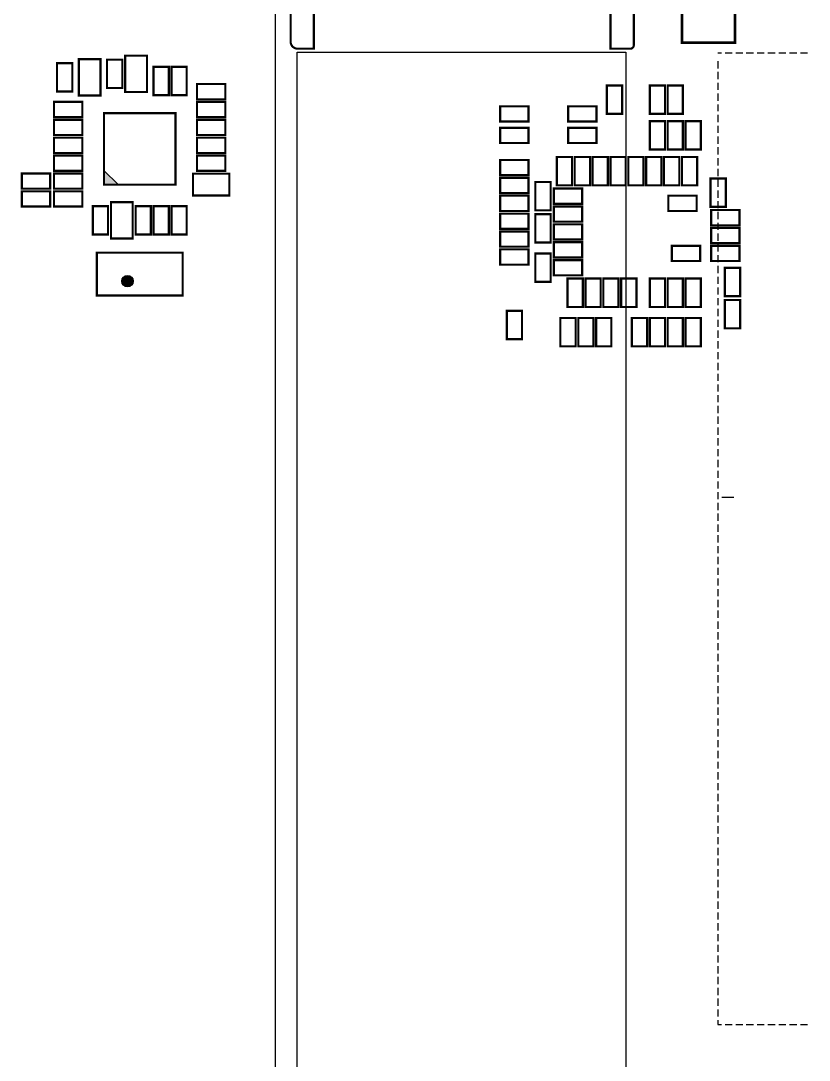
# Model space of a CAD drawing. Extents: x -18 to 363, y 0 to 182.
# Drawn here: x -17.8 to 37.3, y 67.1 to 139.7 of the extents above; entities that cross this region are included whole.
import ezdxf

# ---------------------------------------------------------------- set-up
doc = ezdxf.new("R2010")
doc.units = 0
doc.header["$MEASUREMENT"] = 0
doc.layers.add('ASSEMBLY_OUTLINES_TOP', color=181, linetype='CONTINUOUS')
doc.layers.add('BOARD_OUTLINE', color=150, linetype='CONTINUOUS')

msp = doc.modelspace()

# ---------------------------------------------------------------- hatches: boundary and pattern name
at = {"layer": 'ASSEMBLY_OUTLINES_TOP'}
msp.add_hatch(color=256, dxfattribs=at).paths.add_polyline_path([(-12, 128.25), (-11, 128.25), (-12, 129.25)], flags=0)
h = msp.add_hatch(color=256, dxfattribs=at)
edge = h.paths.add_edge_path()
edge.add_arc((-10.35, 121.5), 0.4, 0, 360)

# ---------------------------------------------------------------- linework, layer by layer
at = {"layer": 'ASSEMBLY_OUTLINES_TOP', "const_width": 0.15}
msp.add_lwpolyline([(24.8, 137.75), (23.425, 137.75), (23.425, 141.875, 0.414213562), (23.175, 142.125), (2.925, 142.125, 0.414213562), (2.675, 141.875), (2.675, 137.75), (1.55, 137.75, -0.414213562), (1.05, 138.25), (1.05, 146.75, -0.414213562), (1.3, 147), (2.675, 147, -0.414213562), (2.925, 146.75), (2.925, 142.75), (23.3, 142.75), (23.3, 146.75, -0.414213562), (23.55, 147), (24.800001, 147, -0.414213562), (25.050001, 146.75), (25.05, 138, -0.414213562)], format="xyb", close=True, dxfattribs=at)
at = {"layer": 'ASSEMBLY_OUTLINES_TOP'}
for points, const_width in [([(28.425, 138.175), (28.425, 141.175), (26.275, 141.175), (26.275, 144.175), (28.425, 144.175), (28.425, 147.175), (32.125, 147.175), (32.125, 138.175)], 0.2), ([(-10.512, 134.73), (-10.512, 137.27), (-8.988, 137.27), (-8.988, 134.73)], 0.1524), ([(-15.2834, 134.7594), (-15.2834, 136.7406), (-14.2166, 136.7406), (-14.2166, 134.7594)], 0.1524), ([(-13.762, 134.48), (-13.762, 137.02), (-12.238, 137.02), (-12.238, 134.48)], 0.1524), ([(-11.7834, 135.0094), (-11.7834, 136.9906), (-10.7166, 136.9906), (-10.7166, 135.0094)], 0.1524), ([(-8.5334, 134.5094), (-8.5334, 136.4906), (-7.4666, 136.4906), (-7.4666, 134.5094)], 0.1524), ([(-7.2834, 134.5094), (-7.2834, 136.4906), (-6.2166, 136.4906), (-6.2166, 134.5094)], 0.1524), ([(-5.4906, 134.2166), (-5.4906, 135.2834), (-3.5094, 135.2834), (-3.5094, 134.2166)], 0.1524), ([(23.1666, 133.202198), (23.1666, 135.183398), (24.2334, 135.183398), (24.2334, 133.202198)], 0.1524), ([(26.1666, 133.202198), (26.1666, 135.183398), (27.2334, 135.183398), (27.2334, 133.202198)], 0.1524), ([(27.4166, 133.202198), (27.4166, 135.183398), (28.4834, 135.183398), (28.4834, 133.202198)], 0.1524), ([(-15.4906, 132.9666), (-15.4906, 134.0334), (-13.5094, 134.0334), (-13.5094, 132.9666)], 0.1524), ([(-5.4906, 132.9666), (-5.4906, 134.0334), (-3.5094, 134.0334), (-3.5094, 132.9666)], 0.1524), ([(15.7094, 132.659398), (15.7094, 133.726198), (17.6906, 133.726198), (17.6906, 132.659398)], 0.1524), ([(20.4594, 132.659398), (20.4594, 133.726198), (22.4406, 133.726198), (22.4406, 132.659398)], 0.1524), ([(-12, 128.25), (-12, 133.25), (-7, 133.25), (-7, 128.25)], 0.15), ([(-15.4906, 131.7166), (-15.4906, 132.7834), (-13.5094, 132.7834), (-13.5094, 131.7166)], 0.1524), ([(-5.4906, 131.7166), (-5.4906, 132.7834), (-3.5094, 132.7834), (-3.5094, 131.7166)], 0.1524), ([(15.7094, 131.159398), (15.7094, 132.226198), (17.6906, 132.226198), (17.6906, 131.159398)], 0.1524), ([(20.4594, 131.159398), (20.4594, 132.226198), (22.4406, 132.226198), (22.4406, 131.159398)], 0.1524), ([(26.1666, 130.702198), (26.1666, 132.683398), (27.2334, 132.683398), (27.2334, 130.702198)], 0.1524), ([(27.4166, 130.702198), (27.4166, 132.683398), (28.4834, 132.683398), (28.4834, 130.702198)], 0.1524), ([(28.6666, 130.702198), (28.6666, 132.683398), (29.7334, 132.683398), (29.7334, 130.702198)], 0.1524), ([(-15.4906, 130.4666), (-15.4906, 131.5334), (-13.5094, 131.5334), (-13.5094, 130.4666)], 0.1524), ([(-5.4906, 130.4666), (-5.4906, 131.5334), (-3.5094, 131.5334), (-3.5094, 130.4666)], 0.1524), ([(-15.4906, 129.2166), (-15.4906, 130.2834), (-13.5094, 130.2834), (-13.5094, 129.2166)], 0.1524), ([(-5.4906, 129.2166), (-5.4906, 130.2834), (-3.5094, 130.2834), (-3.5094, 129.2166)], 0.1524), ([(15.7094, 128.909398), (15.7094, 129.976198), (17.6906, 129.976198), (17.6906, 128.909398)], 0.1524), ([(19.6666, 128.202198), (19.6666, 130.183398), (20.7334, 130.183398), (20.7334, 128.202198)], 0.1524), ([(20.9166, 128.202198), (20.9166, 130.183398), (21.9834, 130.183398), (21.9834, 128.202198)], 0.1524), ([(22.1666, 128.202198), (22.1666, 130.183398), (23.2334, 130.183398), (23.2334, 128.202198)], 0.1524), ([(23.4166, 128.202198), (23.4166, 130.183398), (24.4834, 130.183398), (24.4834, 128.202198)], 0.1524), ([(24.6666, 128.202198), (24.6666, 130.183398), (25.7334, 130.183398), (25.7334, 128.202198)], 0.1524), ([(25.9166, 128.202198), (25.9166, 130.183398), (26.9834, 130.183398), (26.9834, 128.202198)], 0.1524), ([(27.1666, 128.202198), (27.1666, 130.183398), (28.2334, 130.183398), (28.2334, 128.202198)], 0.1524), ([(28.4166, 128.202198), (28.4166, 130.183398), (29.4834, 130.183398), (29.4834, 128.202198)], 0.1524), ([(-17.7406, 127.9666), (-17.7406, 129.0334), (-15.7594, 129.0334), (-15.7594, 127.9666)], 0.1524), ([(-15.4906, 127.9666), (-15.4906, 129.0334), (-13.5094, 129.0334), (-13.5094, 127.9666)], 0.1524), ([(-5.77, 127.488), (-5.77, 129.012), (-3.23, 129.012), (-3.23, 127.488)], 0.1524), ([(15.7094, 127.659398), (15.7094, 128.726198), (17.6906, 128.726198), (17.6906, 127.659398)], 0.1524), ([(30.4166, 126.702198), (30.4166, 128.683398), (31.4834, 128.683398), (31.4834, 126.702198)], 0.1524), ([(18.1666, 126.452198), (18.1666, 128.433398), (19.2334, 128.433398), (19.2334, 126.452198)], 0.1524), ([(19.4594, 126.909398), (19.4594, 127.976198), (21.4406, 127.976198), (21.4406, 126.909398)], 0.1524), ([(-17.7406, 126.7166), (-17.7406, 127.7834), (-15.7594, 127.7834), (-15.7594, 126.7166)], 0.1524), ([(-15.4906, 126.7166), (-15.4906, 127.7834), (-13.5094, 127.7834), (-13.5094, 126.7166)], 0.1524), ([(15.7094, 126.409398), (15.7094, 127.476198), (17.6906, 127.476198), (17.6906, 126.409398)], 0.1524), ([(27.4594, 126.409398), (27.4594, 127.476198), (29.4406, 127.476198), (29.4406, 126.409398)], 0.1524), ([(-12.7834, 124.7594), (-12.7834, 126.7406), (-11.7166, 126.7406), (-11.7166, 124.7594)], 0.1524), ([(-11.512, 124.48), (-11.512, 127.02), (-9.988, 127.02), (-9.988, 124.48)], 0.1524), ([(-9.7834, 124.7594), (-9.7834, 126.7406), (-8.7166, 126.7406), (-8.7166, 124.7594)], 0.1524), ([(-8.5334, 124.7594), (-8.5334, 126.7406), (-7.4666, 126.7406), (-7.4666, 124.7594)], 0.1524), ([(-7.2834, 124.7594), (-7.2834, 126.7406), (-6.2166, 126.7406), (-6.2166, 124.7594)], 0.1524), ([(19.4594, 125.659398), (19.4594, 126.726198), (21.4406, 126.726198), (21.4406, 125.659398)], 0.1524), ([(30.4594, 125.409398), (30.4594, 126.476198), (32.4406, 126.476198), (32.4406, 125.409398)], 0.1524), ([(15.7094, 125.159398), (15.7094, 126.226198), (17.6906, 126.226198), (17.6906, 125.159398)], 0.1524), ([(18.1666, 124.202198), (18.1666, 126.183398), (19.2334, 126.183398), (19.2334, 124.202198)], 0.1524), ([(15.7094, 123.909398), (15.7094, 124.976198), (17.6906, 124.976198), (17.6906, 123.909398)], 0.1524), ([(19.4594, 124.409398), (19.4594, 125.476198), (21.4406, 125.476198), (21.4406, 124.409398)], 0.1524), ([(30.4594, 124.159398), (30.4594, 125.226198), (32.4406, 125.226198), (32.4406, 124.159398)], 0.1524), ([(19.4594, 123.159398), (19.4594, 124.226198), (21.4406, 124.226198), (21.4406, 123.159398)], 0.1524), ([(-12.5, 120.5), (-12.5, 123.5), (-6.5, 123.5), (-6.5, 120.5)], 0.15), ([(15.7094, 122.659398), (15.7094, 123.726198), (17.6906, 123.726198), (17.6906, 122.659398)], 0.1524), ([(18.1666, 121.452198), (18.1666, 123.433398), (19.2334, 123.433398), (19.2334, 121.452198)], 0.1524), ([(27.7094, 122.909398), (27.7094, 123.976198), (29.6906, 123.976198), (29.6906, 122.909398)], 0.1524), ([(30.4594, 122.909398), (30.4594, 123.976198), (32.4406, 123.976198), (32.4406, 122.909398)], 0.1524), ([(19.4594, 121.909398), (19.4594, 122.976198), (21.4406, 122.976198), (21.4406, 121.909398)], 0.1524), ([(31.4166, 120.452198), (31.4166, 122.433398), (32.4834, 122.433398), (32.4834, 120.452198)], 0.1524), ([(20.4166, 119.702198), (20.4166, 121.683398), (21.4834, 121.683398), (21.4834, 119.702198)], 0.1524), ([(21.6666, 119.702198), (21.6666, 121.683398), (22.7334, 121.683398), (22.7334, 119.702198)], 0.1524), ([(22.9166, 119.702198), (22.9166, 121.683398), (23.9834, 121.683398), (23.9834, 119.702198)], 0.1524), ([(24.1666, 119.702198), (24.1666, 121.683398), (25.2334, 121.683398), (25.2334, 119.702198)], 0.1524), ([(26.1666, 119.702198), (26.1666, 121.683398), (27.2334, 121.683398), (27.2334, 119.702198)], 0.1524), ([(27.4166, 119.702198), (27.4166, 121.683398), (28.4834, 121.683398), (28.4834, 119.702198)], 0.1524), ([(28.6666, 119.702198), (28.6666, 121.683398), (29.7334, 121.683398), (29.7334, 119.702198)], 0.1524), ([(31.4166, 118.202198), (31.4166, 120.183398), (32.4834, 120.183398), (32.4834, 118.202198)], 0.1524), ([(16.1666, 117.452198), (16.1666, 119.433398), (17.2334, 119.433398), (17.2334, 117.452198)], 0.1524), ([(19.9166, 116.952198), (19.9166, 118.933398), (20.9834, 118.933398), (20.9834, 116.952198)], 0.1524), ([(21.1666, 116.952198), (21.1666, 118.933398), (22.2334, 118.933398), (22.2334, 116.952198)], 0.1524), ([(22.4166, 116.952198), (22.4166, 118.933398), (23.4834, 118.933398), (23.4834, 116.952198)], 0.1524), ([(24.9166, 116.952198), (24.9166, 118.933398), (25.9834, 118.933398), (25.9834, 116.952198)], 0.1524), ([(26.1666, 116.952198), (26.1666, 118.933398), (27.2334, 118.933398), (27.2334, 116.952198)], 0.1524), ([(27.4166, 116.952198), (27.4166, 118.933398), (28.4834, 118.933398), (28.4834, 116.952198)], 0.1524), ([(28.6666, 116.952198), (28.6666, 118.933398), (29.7334, 118.933398), (29.7334, 116.952198)], 0.1524)]:
    msp.add_lwpolyline(points, close=True, dxfattribs=dict(at, const_width=const_width))
for points in [[(1.5, 62.5), (1.5, 137.5), (24.5, 137.5), (24.5, 62.5)], [(-12, 128.25), (-11, 128.25), (-12, 129.25)]]:
    msp.add_lwpolyline(points, close=True, dxfattribs=at)
for points in [[(31.174762, 137.433237), (30.919739, 137.433237)], [(31.918559, 137.433237), (31.429777, 137.433237)], [(32.683611, 137.433237), (32.173573, 137.433237)], [(33.427398, 137.433237), (32.917361, 137.433237)], [(34.171195, 137.433237), (33.682413, 137.433237)], [(34.936247, 137.433237), (34.42621, 137.433237)], [(35.680044, 137.433237), (35.191261, 137.433237)], [(36.445095, 137.433237), (35.935058, 137.433237)], [(37.188891, 137.433237), (36.700109, 137.433237)], [(30.919739, 136.880708), (30.919739, 136.37067)], [(30.919739, 136.136911), (30.919739, 135.626874)], [(30.919739, 135.371859), (30.919739, 134.883077)], [(30.919739, 134.628062), (30.919739, 134.118034)], [(30.919739, 133.863011), (30.919739, 133.374228)], [(30.919739, 133.119214), (30.919739, 132.609186)], [(30.919739, 132.354172), (30.919739, 131.865389)], [(30.919739, 131.610375), (30.919739, 131.100338)], [(30.919739, 130.866569), (30.919739, 130.35655)], [(30.919739, 130.101527), (30.919739, 129.591498)], [(30.919739, 129.35773), (30.919739, 128.847702)], [(30.919739, 128.592678), (30.919739, 128.103905)], [(30.919739, 127.848891), (30.919739, 127.338853)], [(30.919739, 127.083839), (30.919739, 126.595057)], [(30.919739, 126.340042), (30.919739, 125.830014)], [(30.919739, 125.574999), (30.919739, 125.086217)], [(30.919739, 124.831194), (30.919739, 124.321166)], [(30.919739, 124.087398), (30.919739, 123.577369)], [(30.919739, 123.322355), (30.919739, 122.833572)], [(30.919739, 122.578558), (30.919739, 122.068521)], [(30.919739, 121.813506), (30.919739, 121.324733)], [(30.919739, 121.06971), (30.919739, 120.559682)], [(30.919739, 120.304667), (30.919739, 119.815885)], [(30.919739, 119.560862), (30.919739, 119.050838)], [(30.919739, 118.795819), (30.919739, 118.307036)], [(30.919739, 118.052022), (30.919739, 117.541989)], [(30.919739, 117.308226), (30.919739, 116.798197)], [(30.919739, 116.543179), (30.919739, 116.054396)], [(30.919739, 115.799382), (30.919739, 115.289349)], [(30.919739, 115.03433), (30.919739, 114.545552)], [(30.919739, 114.290538), (30.919739, 113.780505)], [(30.919739, 113.525486), (30.919739, 113.036704)], [(30.919739, 112.78169), (30.919739, 112.271657)], [(30.919739, 112.037897), (30.919739, 111.527865)], [(30.919739, 111.272846), (30.919739, 110.762813)], [(30.919739, 110.529049), (30.919739, 110.019021)], [(30.919739, 109.764002), (30.919739, 109.275219)], [(30.919739, 109.020206), (30.919739, 108.510173)], [(30.919739, 108.255154), (30.919739, 107.76638)], [(30.919739, 107.511362), (30.919739, 107.001329)], [(30.919739, 106.746315), (30.919739, 106.257532)], [(31.196008, 106.406289), (32.046062, 106.406289)], [(30.919739, 106.002513), (30.919739, 105.492481)], [(30.919739, 105.258721), (30.919739, 104.748688)], [(30.919739, 104.493669), (30.919739, 103.983641)], [(30.919739, 103.749873), (30.919739, 103.23984)], [(30.919739, 102.98483), (30.919739, 102.496048)], [(30.919739, 102.241029), (30.919739, 101.730996)], [(30.919739, 101.475982), (30.919739, 100.987204)], [(30.919739, 100.732186), (30.919739, 100.222157)], [(30.919739, 99.967138), (30.919739, 99.478356)], [(30.919739, 99.223337), (30.919739, 98.713309)], [(30.919739, 98.479545), (30.919739, 97.969512)], [(30.919739, 97.714498), (30.919739, 97.204465)], [(30.919739, 96.970696), (30.919739, 96.460664)], [(30.919739, 96.205654), (30.919739, 95.716872)], [(30.919739, 95.461853), (30.919739, 94.951824)], [(30.919739, 94.696806), (30.919739, 94.208023)], [(30.919739, 93.953013), (30.919739, 93.44298)], [(30.919739, 93.187962), (30.919739, 92.699179)], [(30.919739, 92.444165), (30.919739, 91.934133)], [(30.919739, 91.700369), (30.919739, 91.19034)], [(30.919739, 90.935321), (30.919739, 90.446539)], [(30.919739, 90.19152), (30.919739, 89.681492)], [(30.919739, 89.426477), (30.919739, 88.937695)], [(30.919739, 88.682681), (30.919739, 88.172648)], [(30.919739, 87.917629), (30.919739, 87.428851)], [(30.919739, 87.173833), (30.919739, 86.6638)], [(30.919739, 86.40879), (30.919739, 85.920007)], [(30.919739, 85.664989), (30.919739, 85.15496)], [(30.919739, 84.921192), (30.919739, 84.411159)], [(30.919739, 84.156145), (30.919739, 83.667363)], [(30.919739, 83.412348), (30.919739, 82.902318)], [(30.919739, 82.647301), (30.919739, 82.158521)], [(30.919739, 81.903504), (30.919739, 81.393472)], [(30.919739, 81.138455), (30.919739, 80.649675)], [(30.919739, 80.394659), (30.919739, 79.884625)], [(30.919739, 79.650864), (30.919739, 79.140831)], [(30.919739, 78.885813), (30.919739, 78.375784)], [(30.919739, 78.142018), (30.919739, 77.631985)], [(30.919739, 77.376971), (30.919739, 76.888189)], [(30.919739, 76.633172), (30.919739, 76.123142)], [(30.919739, 75.868125), (30.919739, 75.379343)], [(30.919739, 75.124328), (30.919739, 74.614295)], [(30.919739, 74.359281), (30.919739, 73.870501)], [(30.919739, 73.615484), (30.919739, 73.105451)], [(30.919739, 72.871688), (30.919739, 72.361655)], [(30.919739, 72.106639), (30.919739, 71.596605)], [(30.919739, 71.362842), (30.919739, 70.852809)], [(30.919739, 70.597793), (30.919739, 70.109014)], [(30.91974, 69.853996), (30.91974, 69.556481), (31.174763, 69.556481)], [(31.429777, 69.556481), (31.918559, 69.556481)], [(32.173573, 69.556481), (32.683611, 69.556481)], [(32.917361, 69.556481), (33.427398, 69.556481)], [(33.682413, 69.556481), (34.171195, 69.556481)], [(34.42621, 69.556481), (34.936247, 69.556481)], [(35.191261, 69.556481), (35.680044, 69.556481)], [(35.935058, 69.556481), (36.445095, 69.556481)], [(36.700109, 69.556481), (37.188891, 69.556481)]]:
    msp.add_lwpolyline(points, dxfattribs=at)
msp.add_circle((-10.35, 121.5), 0.4, dxfattribs=at)
at = {"layer": 'BOARD_OUTLINE'}
msp.add_lwpolyline([(123, 1), (33.5, 1, -0.414213562), (31, 3.5), (31, 7, 0.414213562), (28.5, 9.5), (24.5, 9.5, -0.414213562), (22, 12), (22, 27.5, 0.414213562), (19.5, 30), (2.5, 30, -0.414213562), (0, 32.5), (0, 147.5, -0.414213562), (2.5, 150), (160.9, 150)], format="xyb", dxfattribs=at)

doc.saveas('drawing.dxf')
